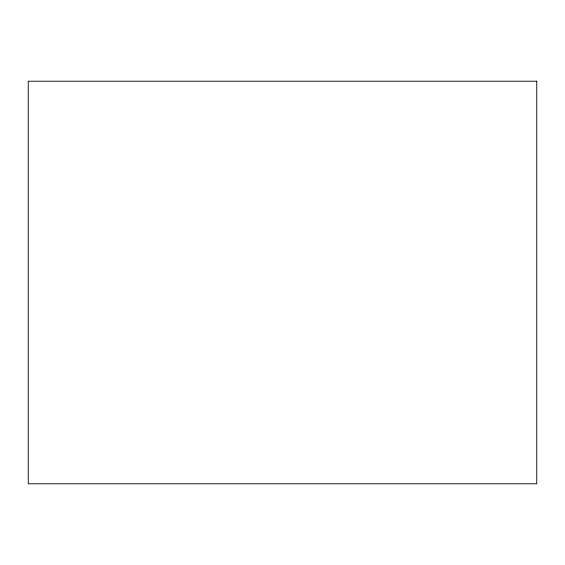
<?xml version="1.0" encoding="UTF-8"?>
<svg xmlns="http://www.w3.org/2000/svg" width="565" height="565" viewBox="0 0 565 565"><rect width="100%" height="100%" fill="white"/><g stroke="black" fill="none" stroke-linecap="round" stroke-linejoin="round"><path stroke-width="0.85" d="M536.75 81.219L28.25 81.219L28.25 483.781L536.75 483.781L536.75 81.219"/></g></svg>
